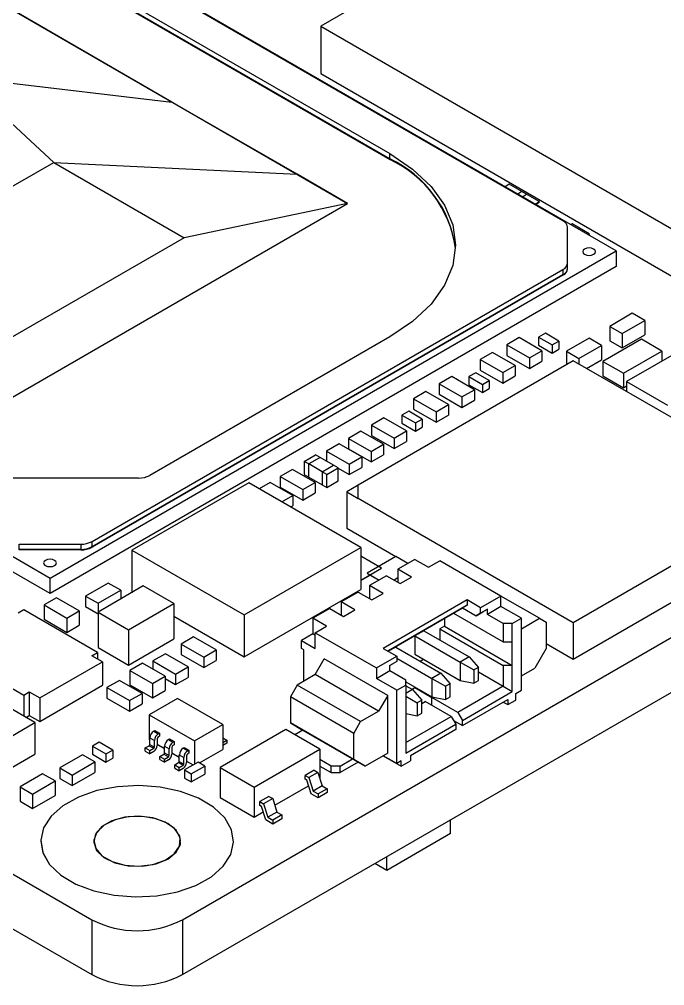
# Model space of a CAD drawing. Header units: millimetres. Extents: x 0 to 420, y 0 to 297.
# Drawn here: x 265.06 to 285.21, y 102.18 to 132.34 of the extents above; entities that cross this region are included whole.
import ezdxf

# ---------------------------------------------------------------- set-up
doc = ezdxf.new("R2010")
doc.units = ezdxf.units.MM

msp = doc.modelspace()

# ---------------------------------------------------------------- linework, layer by layer
at = {"color": 7, "linetype": 'Continuous', "lineweight": 25}
for p, q in [((283.695, 125.11), (251.521, 143.683)), ((282.028, 126.048), (252.835, 142.901)), ((254.638, 140.839), (276.624, 128.147)), ((276.624, 127.984), (254.638, 140.676)), ((254.638, 140.66), (276.624, 127.967)), ((285.781, 138.66), (274.467, 132.129)), ((269.823, 129.757), (255.283, 138.151)), ((255.283, 138.151), (275.308, 126.59)), ((210.754, 136.898), (267.323, 104.242)), ((210.754, 135.185), (267.323, 102.528)), ((233.844, 133.478), (266.017, 114.905)), ((266.017, 114.42), (233.844, 132.993)), ((274.467, 132.129), (288.609, 123.965)), ((274.467, 132.129), (274.467, 130.651)), ((274.467, 130.651), (288.609, 122.487)), ((263.273, 130.522), (266.133, 127.875)), ((263.273, 130.522), (269.823, 129.757)), ((273.728, 127.503), (269.823, 129.757)), ((259.61, 124.11), (266.133, 127.875)), ((266.133, 127.875), (270.204, 125.525)), ((266.133, 127.875), (273.728, 127.503)), ((276.624, 127.984), (276.624, 128.147)), ((276.624, 127.967), (276.624, 127.984)), ((275.308, 126.59), (273.728, 127.503)), ((280.355, 127.19), (280.223, 127.114)), ((280.894, 126.879), (280.355, 127.19)), ((280.75, 126.962), (280.618, 126.886)), ((281.289, 126.651), (280.75, 126.962)), ((280.762, 126.803), (280.894, 126.879)), ((281.157, 126.575), (281.289, 126.651)), ((281.289, 126.651), (281.289, 126.631)), ((263.681, 119.878), (275.308, 126.59)), ((275.308, 126.59), (270.204, 125.525)), ((281.175, 126.565), (281.289, 126.631)), ((282.175, 124.736), (282.175, 125.843)), ((282.313, 125.957), (282.27, 125.932)), ((282.851, 125.646), (282.313, 125.957)), ((270.204, 125.525), (263.681, 121.76)), ((282.809, 125.621), (282.851, 125.646)), ((282.827, 125.611), (282.851, 125.625)), ((282.851, 125.646), (282.851, 125.625)), ((266.017, 114.905), (283.695, 125.11)), ((270.151, 104.242), (306.213, 125.06)), ((283.695, 125.11), (283.695, 124.625)), ((283.695, 124.625), (266.017, 114.42)), ((282.175, 124.572), (282.175, 124.736)), ((282.175, 124.556), (282.175, 124.572)), ((267.33, 116.047), (282.028, 124.531)), ((282.028, 124.368), (267.33, 115.883)), ((282.028, 124.352), (267.33, 115.867)), ((282.028, 124.531), (282.028, 124.368)), ((282.028, 124.368), (282.028, 124.352)), ((270.151, 102.528), (306.213, 123.347)), ((284.195, 123.167), (283.488, 122.758)), ((284.585, 122.942), (284.195, 123.167)), ((283.488, 122.758), (283.488, 122.309)), ((283.488, 122.758), (283.877, 122.534)), ((283.877, 122.534), (284.585, 122.942)), ((284.585, 122.942), (284.585, 122.493)), ((276.624, 122.432), (269.133, 118.108)), ((281.481, 122.545), (281.269, 122.422)), ((281.905, 122.3), (281.481, 122.545)), ((283.877, 122.534), (283.877, 122.085)), ((283.877, 122.085), (284.585, 122.493)), ((280.666, 122.405), (280.277, 122.18)), ((280.277, 122.18), (280.985, 121.772)), ((280.277, 122.18), (280.277, 121.853)), ((281.374, 121.996), (280.666, 122.405)), ((281.269, 122.422), (281.269, 122.169)), ((281.269, 122.422), (281.693, 122.177)), ((281.269, 122.169), (281.693, 121.924)), ((281.693, 122.177), (281.905, 122.3)), ((281.693, 122.177), (281.693, 121.924)), ((281.905, 122.3), (281.905, 122.047)), ((282.848, 122.389), (282.141, 121.981)), ((282.53, 121.756), (283.237, 122.164)), ((283.237, 122.164), (282.848, 122.389)), ((283.237, 122.164), (283.237, 121.715)), ((284.481, 122.354), (283.279, 121.661)), ((283.488, 122.309), (283.877, 122.085)), ((285.117, 121.987), (284.481, 122.354)), ((279.833, 121.946), (279.444, 121.722)), ((280.54, 121.538), (279.833, 121.946)), ((280.277, 121.853), (280.985, 121.445)), ((280.985, 121.772), (281.374, 121.996)), ((281.374, 121.996), (281.374, 121.67)), ((281.693, 121.924), (281.905, 122.047)), ((282.141, 121.981), (282.141, 121.565)), ((282.141, 121.981), (282.53, 121.756)), ((283.915, 121.293), (285.117, 121.987)), ((285.869, 122.102), (284.018, 121.034)), ((285.117, 121.987), (285.117, 121.668)), ((282.349, 121.684), (275.631, 117.806)), ((279.444, 121.722), (279.444, 121.395)), ((279.444, 121.722), (280.151, 121.313)), ((280.151, 121.313), (280.54, 121.538)), ((280.54, 121.538), (280.54, 121.211)), ((280.985, 121.772), (280.985, 121.445)), ((280.985, 121.445), (281.374, 121.67)), ((289.42, 117.602), (282.349, 121.684)), ((282.53, 121.756), (282.53, 121.58)), ((282.766, 121.443), (283.237, 121.715)), ((283.279, 121.661), (283.279, 121.211)), ((283.279, 121.661), (283.915, 121.293)), ((279.306, 121.311), (279.094, 121.189)), ((279.73, 121.066), (279.306, 121.311)), ((279.444, 121.395), (280.151, 120.987)), ((280.151, 121.313), (280.151, 120.987)), ((283.915, 121.293), (283.915, 120.844)), ((278.558, 121.189), (278.169, 120.965)), ((278.169, 120.965), (278.876, 120.557)), ((278.169, 120.965), (278.169, 120.638)), ((279.265, 120.781), (278.558, 121.189)), ((279.094, 121.189), (279.518, 120.944)), ((279.094, 121.189), (279.094, 120.936)), ((279.094, 120.936), (279.518, 120.691)), ((279.518, 120.944), (279.73, 121.066)), ((279.518, 120.944), (279.518, 120.691)), ((279.73, 121.066), (279.73, 120.814)), ((280.151, 120.987), (280.54, 121.211)), ((283.279, 121.211), (283.915, 120.844)), ((284.018, 121.034), (285.294, 120.298)), ((284.018, 121.034), (284.018, 120.72)), ((277.75, 120.723), (277.361, 120.498)), ((278.457, 120.315), (277.75, 120.723)), ((278.169, 120.638), (278.876, 120.23)), ((278.876, 120.557), (279.265, 120.781)), ((279.265, 120.781), (279.265, 120.454)), ((279.518, 120.691), (279.73, 120.814)), ((283.915, 120.844), (284.018, 120.904)), ((277.361, 120.498), (278.068, 120.09)), ((277.361, 120.498), (277.361, 120.172)), ((278.876, 120.557), (278.876, 120.23)), ((278.876, 120.23), (279.265, 120.454)), ((277.214, 120.11), (277.001, 119.988)), ((277.638, 119.865), (277.214, 120.11)), ((277.361, 120.172), (278.068, 119.763)), ((278.068, 120.09), (278.457, 120.315)), ((278.068, 120.09), (278.068, 119.763)), ((278.457, 120.315), (278.457, 119.988)), ((276.442, 119.902), (276.053, 119.677)), ((277.149, 119.493), (276.442, 119.902)), ((277.001, 119.988), (277.001, 119.735)), ((277.001, 119.988), (277.426, 119.743)), ((277.001, 119.735), (277.426, 119.49)), ((277.426, 119.743), (277.638, 119.865)), ((277.426, 119.743), (277.426, 119.49)), ((277.638, 119.865), (277.638, 119.612)), ((278.068, 119.763), (278.457, 119.988)), ((275.724, 119.487), (275.335, 119.262)), ((276.431, 119.079), (275.724, 119.487)), ((276.053, 119.677), (276.053, 119.35)), ((276.053, 119.677), (276.76, 119.269)), ((276.76, 119.269), (277.149, 119.493)), ((277.149, 119.493), (277.149, 119.167)), ((277.426, 119.49), (277.638, 119.612)), ((275.335, 119.262), (276.042, 118.854)), ((275.335, 119.262), (275.335, 118.936)), ((276.053, 119.35), (276.76, 118.942)), ((276.76, 119.269), (276.76, 118.942)), ((276.76, 118.942), (277.149, 119.167)), ((275.041, 119.093), (274.652, 118.868)), ((274.652, 118.868), (275.359, 118.46)), ((274.652, 118.868), (274.652, 118.549)), ((275.748, 118.685), (275.041, 119.093)), ((275.335, 118.936), (276.042, 118.527)), ((276.042, 118.854), (276.431, 119.079)), ((276.042, 118.854), (276.042, 118.527)), ((276.431, 119.079), (276.431, 118.752)), ((273.952, 118.545), (274.305, 118.75)), ((274.093, 118.464), (273.952, 118.545)), ((273.952, 118.545), (273.952, 118.137)), ((274.447, 118.668), (274.093, 118.464)), ((274.447, 118.668), (274.305, 118.75)), ((274.871, 118.423), (274.447, 118.668)), ((275.359, 118.46), (275.748, 118.685)), ((275.748, 118.685), (275.748, 118.358)), ((276.042, 118.527), (276.431, 118.752)), ((273.586, 118.295), (273.197, 118.07)), ((274.294, 117.886), (273.586, 118.295)), ((274.093, 118.056), (274.093, 118.464)), ((274.517, 118.219), (274.093, 118.464)), ((274.517, 118.219), (274.871, 118.423)), ((274.659, 118.137), (274.517, 118.219)), ((274.517, 118.219), (274.517, 117.811)), ((274.659, 118.137), (275.012, 118.341)), ((275.012, 118.341), (274.871, 118.423)), ((275.012, 117.933), (275.012, 118.341)), ((275.012, 118.334), (275.359, 118.133)), ((275.359, 118.46), (275.359, 118.133)), ((275.359, 118.133), (275.748, 118.358)), ((268.78, 118.023), (263.254, 118.023)), ((273.197, 118.07), (273.197, 117.743)), ((273.197, 118.07), (273.905, 117.662)), ((273.952, 118.137), (274.093, 118.056)), ((274.093, 118.056), (274.517, 117.811)), ((274.659, 117.729), (274.659, 118.137)), ((274.659, 117.729), (275.012, 117.933)), ((272.219, 117.88), (268.573, 115.775)), ((275.722, 115.858), (272.219, 117.88)), ((272.886, 117.89), (272.543, 117.692)), ((273.593, 117.482), (272.886, 117.89)), ((273.197, 117.743), (273.905, 117.335)), ((273.905, 117.662), (274.294, 117.886)), ((273.905, 117.662), (273.905, 117.335)), ((274.294, 117.886), (274.294, 117.56)), ((274.517, 117.811), (274.659, 117.729)), ((275.631, 117.798), (275.278, 117.594)), ((275.631, 117.398), (275.631, 117.806)), ((273.25, 117.284), (273.593, 117.482)), ((273.593, 117.482), (273.593, 117.155)), ((273.905, 117.335), (274.294, 117.56)), ((275.278, 117.594), (275.278, 116.459)), ((275.278, 117.594), (275.631, 117.39)), ((275.631, 117.39), (275.631, 117.398)), ((275.631, 117.398), (282.349, 113.52)), ((282.349, 113.52), (289.42, 117.602)), ((273.533, 117.121), (273.593, 117.155)), ((275.278, 116.459), (276.812, 115.573)), ((282.349, 112.377), (289.42, 116.459)), ((265.058, 115.962), (266.977, 115.962)), ((265.058, 115.799), (265.058, 115.962)), ((266.977, 115.799), (265.058, 115.799)), ((265.058, 115.782), (265.058, 115.799)), ((266.977, 115.962), (266.977, 115.799)), ((266.977, 115.799), (266.977, 115.782)), ((267.33, 115.883), (267.33, 116.047)), ((267.33, 115.867), (267.33, 115.883)), ((272.076, 113.753), (275.722, 115.858)), ((275.722, 115.858), (275.722, 114.551)), ((266.977, 115.782), (265.058, 115.782)), ((268.573, 115.775), (272.076, 113.753)), ((268.573, 115.775), (268.573, 114.469)), ((276.368, 115.213), (275.722, 115.586)), ((276.817, 115.576), (275.919, 115.057)), ((277.191, 115.36), (276.817, 115.576)), ((275.722, 114.84), (276.368, 115.213)), ((277.408, 115.485), (276.877, 115.179)), ((277.408, 115.485), (277.832, 115.24)), ((277.832, 115.24), (278.186, 115.444)), ((280.095, 114.342), (278.186, 115.444)), ((266.017, 114.42), (266.017, 114.905)), ((275.722, 114.832), (276.009, 114.997)), ((275.919, 115.057), (276.293, 114.841)), ((276.524, 114.974), (275.994, 114.668)), ((276.009, 114.997), (276.286, 114.837)), ((276.524, 114.974), (276.948, 114.73)), ((276.877, 114.906), (276.76, 114.838)), ((277.302, 114.934), (276.877, 115.179)), ((276.877, 115.179), (276.877, 114.77)), ((276.948, 114.73), (277.302, 114.934)), ((267.834, 114.749), (267.127, 114.34)), ((268.929, 114.658), (267.514, 113.841)), ((268.223, 114.524), (267.834, 114.749)), ((269.883, 114.107), (268.929, 114.658)), ((276.418, 114.423), (275.994, 114.668)), ((275.994, 114.668), (275.994, 114.26)), ((266.223, 114.29), (265.834, 114.066)), ((266.93, 113.882), (266.223, 114.29)), ((267.127, 114.34), (267.516, 114.116)), ((267.127, 114.34), (267.127, 114.014)), ((267.516, 114.116), (268.223, 114.524)), ((268.223, 114.524), (268.223, 114.25)), ((268.573, 114.469), (268.587, 114.46)), ((272.076, 112.446), (275.722, 114.551)), ((275.64, 114.464), (275.11, 114.158)), ((275.64, 114.464), (276.064, 114.219)), ((276.064, 114.219), (276.418, 114.423)), ((280.095, 114.342), (279.458, 113.974)), ((280.095, 114.015), (280.095, 114.342)), ((281.297, 113.648), (280.095, 114.342)), ((265.834, 114.066), (265.834, 113.617)), ((265.834, 114.066), (266.541, 113.657)), ((267.127, 114.014), (267.514, 113.79)), ((267.516, 114.116), (267.516, 113.842)), ((268.469, 113.29), (269.883, 114.107)), ((269.883, 114.107), (269.883, 113.004)), ((275.534, 113.913), (275.11, 114.158)), ((275.11, 114.158), (275.11, 113.75)), ((279.034, 114.219), (276.418, 112.709)), ((279.034, 114.056), (276.559, 112.627)), ((278.893, 113.974), (279.034, 114.056)), ((279.458, 113.974), (279.034, 114.219)), ((279.034, 114.219), (279.034, 114.056)), ((280.095, 114.015), (279.671, 113.77)), ((280.731, 113.648), (280.095, 114.015)), ((265.196, 113.908), (265.023, 113.808)), ((267.497, 112.58), (265.196, 113.908)), ((266.541, 113.657), (266.93, 113.882)), ((266.93, 113.882), (266.93, 113.433)), ((267.514, 113.841), (267.514, 112.739)), ((267.514, 113.841), (268.469, 113.29)), ((269.883, 113.712), (272.076, 112.446)), ((272.076, 113.753), (272.076, 112.446)), ((274.756, 113.954), (274.226, 113.648)), ((274.756, 113.954), (275.18, 113.709)), ((275.18, 113.709), (275.534, 113.913)), ((276.559, 112.627), (278.893, 113.974)), ((278.61, 113.811), (280.165, 112.913)), ((278.893, 113.974), (279.317, 113.729)), ((279.317, 113.729), (279.529, 113.852)), ((279.458, 113.811), (279.317, 113.729)), ((279.458, 113.811), (279.458, 113.974)), ((279.671, 113.934), (279.458, 113.811)), ((279.529, 113.852), (279.671, 113.934)), ((279.671, 113.77), (279.671, 113.934)), ((280.165, 113.484), (279.671, 113.77)), ((265.834, 113.617), (266.541, 113.208)), ((266.541, 113.657), (266.541, 113.208)), ((266.541, 113.208), (266.93, 113.433)), ((274.65, 113.403), (274.226, 113.648)), ((274.226, 113.648), (274.226, 113.158)), ((274.296, 113.199), (274.65, 113.403)), ((278.327, 113.403), (278.186, 113.321)), ((278.327, 113.648), (278.327, 113.403)), ((278.327, 113.403), (280.448, 112.178)), ((280.448, 113.484), (280.165, 113.484)), ((280.165, 113.484), (280.165, 112.913)), ((280.448, 113.484), (280.731, 113.648)), ((280.448, 112.913), (280.448, 113.484)), ((280.731, 111.402), (280.731, 113.648)), ((280.731, 113.321), (281.297, 113.648)), ((281.297, 113.648), (281.509, 113.525)), ((281.509, 113.525), (281.509, 112.709)), ((282.349, 113.52), (282.349, 112.377)), ((268.469, 113.29), (268.469, 112.188)), ((274.226, 113.158), (273.872, 112.954)), ((274.226, 113.158), (274.296, 113.117)), ((274.296, 112.709), (274.296, 113.199)), ((274.296, 113.199), (276.206, 112.097)), ((277.691, 113.26), (277.408, 113.096)), ((277.408, 113.096), (277.408, 112.525)), ((277.408, 113.096), (278.822, 112.28)), ((277.691, 113.26), (279.105, 112.443)), ((278.186, 113.321), (278.186, 112.974)), ((278.186, 113.321), (280.165, 112.178)), ((268.469, 112.188), (269.883, 113.004)), ((270.497, 113.069), (270.108, 112.844)), ((270.108, 112.844), (270.815, 112.436)), ((270.108, 112.844), (270.108, 112.518)), ((271.204, 112.661), (270.497, 113.069)), ((273.872, 112.709), (273.872, 112.954)), ((273.872, 112.954), (274.296, 112.709)), ((280.165, 112.913), (280.448, 112.913)), ((280.448, 112.178), (280.448, 112.913)), ((281.509, 112.862), (282.349, 112.377)), ((262.895, 112.58), (265.196, 111.252)), ((267.324, 112.48), (267.497, 112.58)), ((267.65, 112.292), (267.324, 112.48)), ((267.497, 112.58), (267.497, 112.38)), ((267.514, 112.739), (268.469, 112.188)), ((269.617, 112.54), (269.228, 112.316)), ((270.324, 112.132), (269.617, 112.54)), ((270.108, 112.518), (270.815, 112.109)), ((270.815, 112.436), (271.204, 112.661)), ((271.204, 112.661), (271.204, 112.334)), ((273.943, 112.668), (273.872, 112.709)), ((273.943, 111.688), (273.943, 112.668)), ((276.418, 112.709), (276.842, 112.464)), ((276.807, 112.75), (276.577, 112.617)), ((276.807, 112.75), (278.221, 111.933)), ((277.408, 112.525), (278.822, 111.709)), ((281.509, 112.709), (281.155, 112.096)), ((265.547, 110.393), (262.24, 112.302)), ((265.696, 111.164), (267.65, 112.292)), ((267.65, 112.292), (267.65, 111.557)), ((268.899, 112.248), (268.51, 112.023)), ((269.606, 111.839), (268.899, 112.248)), ((269.228, 112.316), (269.935, 111.907)), ((269.228, 112.316), (269.228, 112.058)), ((270.815, 112.436), (270.815, 112.109)), ((270.815, 112.109), (271.204, 112.334)), ((274.296, 111.892), (274.579, 112.382)), ((276.559, 111.239), (274.579, 112.382)), ((276.206, 112.097), (276.842, 112.464)), ((276.842, 112.301), (276.63, 112.178)), ((276.63, 112.178), (276.701, 112.219)), ((276.63, 112.015), (276.63, 112.178)), ((276.842, 112.301), (276.701, 112.219)), ((276.842, 112.464), (276.842, 112.301)), ((276.842, 112.403), (277.938, 111.77)), ((277.567, 112.311), (277.673, 112.372)), ((279.105, 112.443), (278.822, 112.28)), ((278.822, 112.28), (278.822, 111.709)), ((278.822, 112.28), (279.246, 112.035)), ((279.105, 112.443), (279.388, 112.117)), ((280.448, 112.178), (280.165, 112.178)), ((280.165, 112.178), (280.165, 111.525)), ((280.448, 111.361), (280.448, 112.178)), ((268.51, 112.023), (269.217, 111.615)), ((268.51, 112.023), (268.51, 111.574)), ((269.935, 111.907), (270.324, 112.132)), ((269.935, 111.907), (269.935, 111.581)), ((270.324, 112.132), (270.324, 111.805)), ((274.296, 111.892), (273.731, 111.566)), ((276.276, 110.749), (274.296, 111.892)), ((276.206, 112.097), (276.206, 111.77)), ((276.206, 111.77), (276.63, 112.015)), ((276.63, 112.015), (277.125, 111.729)), ((278.221, 111.933), (277.938, 111.77)), ((278.221, 111.933), (278.504, 111.607)), ((279.388, 112.117), (279.246, 112.035)), ((279.246, 112.035), (279.246, 111.627)), ((279.388, 111.709), (279.388, 112.117)), ((279.388, 111.974), (280.165, 111.525)), ((280.731, 111.851), (281.155, 112.096)), ((268.18, 111.711), (267.791, 111.486)), ((268.888, 111.302), (268.18, 111.711)), ((268.51, 111.574), (269.217, 111.166)), ((269.217, 111.615), (269.606, 111.839)), ((269.217, 111.615), (269.217, 111.166)), ((269.606, 111.839), (269.606, 111.39)), ((269.606, 111.771), (269.935, 111.581)), ((269.935, 111.581), (270.324, 111.805)), ((276.842, 111.403), (276.206, 111.77)), ((277.125, 111.566), (277.125, 111.729)), ((277.125, 111.668), (277.938, 111.198)), ((277.143, 111.657), (277.125, 111.647)), ((277.938, 111.77), (277.938, 111.198)), ((277.938, 111.77), (278.362, 111.525)), ((278.504, 111.607), (278.362, 111.525)), ((278.504, 111.198), (278.504, 111.607)), ((278.822, 111.709), (279.246, 111.627)), ((279.246, 111.627), (279.388, 111.709)), ((265.196, 111.252), (265.37, 111.352)), ((265.37, 111.352), (265.696, 111.164)), ((265.37, 111.352), (265.37, 110.617)), ((265.696, 110.429), (267.65, 111.557)), ((267.791, 111.486), (267.791, 111.159)), ((267.791, 111.486), (268.499, 111.078)), ((268.499, 111.078), (268.888, 111.302)), ((268.888, 111.302), (268.888, 110.976)), ((269.217, 111.166), (269.606, 111.39)), ((273.731, 111.566), (273.519, 111.198)), ((275.711, 110.423), (273.731, 111.566)), ((276.842, 111.403), (277.125, 111.566)), ((276.842, 109.116), (276.842, 111.403)), ((277.125, 111.566), (277.125, 110.994)), ((277.125, 111.545), (277.337, 111.423)), ((277.337, 111.423), (277.125, 111.3)), ((277.32, 111.433), (277.408, 111.484)), ((277.337, 111.423), (277.62, 111.096)), ((277.408, 111.484), (277.408, 111.504)), ((277.408, 111.484), (277.938, 111.178)), ((278.362, 111.525), (278.362, 111.117)), ((280.165, 111.525), (278.751, 110.708)), ((278.893, 110.463), (280.448, 111.361)), ((280.165, 111.525), (280.448, 111.361)), ((280.554, 111.3), (280.731, 111.402)), ((280.554, 111.096), (280.554, 111.3)), ((265.196, 111.252), (265.196, 110.595)), ((265.696, 111.164), (265.696, 110.429)), ((267.791, 111.159), (268.499, 110.751)), ((268.499, 111.078), (268.499, 110.751)), ((268.499, 110.751), (268.888, 110.976)), ((269.996, 111.147), (269.112, 110.637)), ((271.41, 110.331), (269.996, 111.147)), ((275.499, 110.055), (273.519, 111.198)), ((273.519, 111.198), (273.519, 110.382)), ((276.559, 111.239), (276.276, 110.749)), ((276.559, 109.443), (276.559, 111.239)), ((277.125, 111.219), (277.478, 111.015)), ((277.125, 110.994), (277.125, 110.259)), ((277.62, 111.096), (277.478, 111.015)), ((277.478, 111.015), (277.478, 110.606)), ((277.62, 110.688), (277.62, 111.096)), ((277.62, 110.994), (277.726, 111.055)), ((278.539, 110.586), (277.726, 111.055)), ((277.938, 111.198), (278.362, 111.117)), ((277.938, 111.178), (277.965, 111.193)), ((278.751, 110.708), (277.938, 111.178)), ((277.938, 110.933), (277.938, 111.178)), ((278.362, 111.117), (278.504, 111.198)), ((278.893, 110.3), (280.307, 111.117)), ((280.165, 111.035), (280.307, 110.953)), ((280.307, 111.117), (280.307, 110.953)), ((280.307, 110.953), (280.554, 111.096)), ((275.711, 110.423), (276.276, 110.749)), ((277.125, 110.674), (277.478, 110.606)), ((277.478, 110.606), (277.62, 110.688)), ((278.751, 110.708), (278.893, 110.463)), ((264.165, 109.595), (265.547, 110.393)), ((265.264, 110.556), (265.37, 110.617)), ((265.37, 110.617), (265.696, 110.429)), ((265.547, 110.393), (265.547, 109.413)), ((269.112, 110.637), (269.112, 109.861)), ((269.112, 110.637), (270.526, 109.82)), ((275.499, 109.239), (273.519, 110.382)), ((273.519, 110.382), (273.872, 110.178)), ((275.499, 110.055), (275.711, 110.423)), ((277.125, 109.769), (278.539, 110.586)), ((278.539, 110.586), (278.681, 110.341)), ((278.61, 110.463), (278.893, 110.3)), ((278.893, 110.3), (278.893, 110.463)), ((269.254, 110.127), (269.289, 110.147)), ((269.254, 110.127), (269.395, 110.045)), ((269.289, 110.147), (269.43, 110.065)), ((270.526, 109.82), (271.41, 110.331)), ((273.378, 110.176), (271.328, 108.993)), ((271.41, 110.331), (271.41, 109.555)), ((274.439, 109.564), (273.378, 110.176)), ((273.908, 110.157), (273.66, 110.014)), ((273.872, 110.178), (275.852, 109.035)), ((277.125, 109.443), (278.681, 110.341)), ((277.125, 110.259), (277.125, 109.443)), ((278.681, 110.178), (277.266, 109.361)), ((278.681, 110.341), (278.681, 110.178)), ((267.551, 109.783), (267.339, 109.661)), ((267.975, 109.538), (267.551, 109.783)), ((269.112, 109.861), (269.133, 109.849)), ((269.133, 109.918), (269.275, 109.837)), ((269.133, 109.71), (269.133, 109.918)), ((269.275, 109.628), (269.275, 109.837)), ((269.36, 109.886), (269.36, 109.677)), ((269.395, 110.045), (269.43, 110.065)), ((269.43, 109.967), (269.395, 109.947)), ((269.43, 110.065), (269.43, 109.967)), ((269.713, 109.861), (269.749, 109.882)), ((269.713, 109.861), (269.855, 109.78)), ((269.749, 109.882), (269.89, 109.8)), ((269.855, 109.78), (269.89, 109.8)), ((269.89, 109.8), (269.89, 109.702)), ((270.526, 109.82), (270.526, 109.097)), ((271.41, 109.918), (271.534, 109.847)), ((271.41, 109.775), (271.534, 109.847)), ((271.534, 109.847), (271.534, 109.749)), ((275.499, 109.239), (275.499, 110.055)), ((267.339, 109.661), (267.763, 109.416)), ((267.339, 109.661), (267.339, 109.408)), ((267.763, 109.416), (267.975, 109.538)), ((267.975, 109.538), (267.975, 109.285)), ((268.988, 109.602), (269.112, 109.673)), ((268.988, 109.602), (269.13, 109.52)), ((268.988, 109.504), (268.988, 109.602)), ((268.988, 109.504), (269.13, 109.422)), ((269.112, 109.673), (269.254, 109.592)), ((269.13, 109.52), (269.254, 109.592)), ((269.13, 109.422), (269.13, 109.52)), ((269.254, 109.494), (269.13, 109.422)), ((269.133, 109.71), (269.275, 109.628)), ((269.36, 109.718), (269.593, 109.584)), ((269.593, 109.653), (269.734, 109.571)), ((269.593, 109.445), (269.593, 109.653)), ((269.734, 109.363), (269.734, 109.571)), ((269.819, 109.62), (269.819, 109.412)), ((269.89, 109.702), (269.855, 109.682)), ((270.173, 109.596), (270.208, 109.616)), ((270.173, 109.596), (270.314, 109.514)), ((270.208, 109.616), (270.35, 109.535)), ((270.314, 109.514), (270.35, 109.535)), ((270.35, 109.535), (270.35, 109.437)), ((270.682, 109.134), (271.41, 109.555)), ((271.534, 109.749), (271.41, 109.677)), ((272.388, 108.38), (274.439, 109.564)), ((274.439, 109.564), (274.439, 108.661)), ((264.165, 108.615), (265.547, 109.413)), ((267.026, 109.388), (266.318, 108.98)), ((266.708, 108.755), (267.415, 109.164)), ((267.415, 109.164), (267.026, 109.388)), ((267.339, 109.408), (267.763, 109.163)), ((267.415, 109.164), (267.415, 108.837)), ((267.763, 109.416), (267.763, 109.163)), ((267.763, 109.163), (267.975, 109.285)), ((269.448, 109.337), (269.572, 109.408)), ((269.448, 109.337), (269.589, 109.255)), ((269.448, 109.239), (269.448, 109.337)), ((269.448, 109.239), (269.589, 109.157)), ((269.572, 109.408), (269.713, 109.326)), ((269.589, 109.255), (269.713, 109.326)), ((269.589, 109.157), (269.589, 109.255)), ((269.713, 109.228), (269.589, 109.157)), ((269.593, 109.445), (269.734, 109.363)), ((269.819, 109.453), (270.053, 109.318)), ((270.053, 109.388), (270.194, 109.306)), ((270.053, 109.179), (270.053, 109.388)), ((270.053, 109.179), (270.194, 109.098)), ((270.194, 109.098), (270.194, 109.306)), ((270.279, 109.355), (270.279, 109.147)), ((270.279, 109.188), (270.481, 109.071)), ((270.35, 109.437), (270.314, 109.416)), ((274.791, 109.035), (274.439, 109.238)), ((275.074, 109.035), (275.463, 109.259)), ((275.852, 109.035), (275.499, 109.239)), ((276.559, 109.443), (275.852, 109.035)), ((276.842, 109.116), (276.418, 109.361)), ((276.418, 109.361), (276.983, 109.035)), ((276.983, 109.198), (276.842, 109.116)), ((276.983, 109.035), (277.266, 109.198)), ((276.983, 109.035), (276.983, 109.198)), ((277.266, 109.361), (277.266, 109.198)), ((266.318, 108.98), (266.318, 108.653)), ((266.318, 108.98), (266.708, 108.755)), ((269.908, 109.071), (270.031, 109.143)), ((269.908, 109.071), (270.049, 108.99)), ((269.908, 108.973), (269.908, 109.071)), ((269.908, 108.973), (270.049, 108.892)), ((270.031, 109.143), (270.173, 109.061)), ((270.049, 108.99), (270.173, 109.061)), ((270.049, 108.892), (270.049, 108.99)), ((270.173, 108.963), (270.049, 108.892)), ((270.637, 109.16), (270.212, 108.916)), ((270.212, 108.916), (270.425, 108.793)), ((270.212, 108.916), (270.212, 108.663)), ((270.425, 108.793), (270.849, 109.038)), ((270.849, 109.038), (270.637, 109.16)), ((270.849, 109.038), (270.849, 108.786)), ((271.328, 108.993), (271.328, 108.054)), ((271.328, 108.993), (272.388, 108.38)), ((274.262, 108.909), (273.979, 108.746)), ((274.262, 108.909), (274.382, 108.839)), ((274.439, 109.034), (274.791, 108.831)), ((275.074, 109.035), (274.791, 109.035)), ((274.791, 108.831), (274.791, 109.035)), ((275.64, 109.157), (275.074, 108.831)), ((275.074, 108.831), (275.074, 109.035)), ((265.786, 108.795), (265.079, 108.387)), ((265.468, 108.162), (266.176, 108.571)), ((266.176, 108.571), (265.786, 108.795)), ((266.176, 108.571), (266.176, 108.122)), ((266.318, 108.653), (266.708, 108.429)), ((266.708, 108.429), (267.415, 108.837)), ((266.708, 108.755), (266.708, 108.429)), ((270.212, 108.663), (270.425, 108.541)), ((270.425, 108.793), (270.425, 108.541)), ((270.425, 108.541), (270.849, 108.786)), ((273.979, 108.623), (273.979, 108.746)), ((273.979, 108.746), (274.1, 108.676)), ((274.031, 108.593), (273.979, 108.623)), ((274.165, 108.171), (274.031, 108.593)), ((274.382, 108.839), (274.1, 108.676)), ((274.1, 108.676), (274.233, 108.254)), ((274.382, 108.839), (274.516, 108.417)), ((274.791, 108.831), (275.074, 108.831)), ((265.079, 108.387), (265.079, 107.938)), ((265.079, 108.387), (265.468, 108.162)), ((272.388, 108.38), (272.388, 107.441)), ((273.034, 107.814), (274.086, 108.421)), ((274.516, 108.417), (274.233, 108.254)), ((274.669, 108.329), (274.386, 108.166)), ((274.516, 108.417), (274.669, 108.329)), ((274.669, 108.329), (274.669, 108.207)), ((265.468, 108.162), (265.468, 107.713)), ((265.468, 107.713), (266.176, 108.122)), ((271.328, 108.054), (272.388, 107.441)), ((272.848, 108.092), (272.565, 107.929)), ((272.968, 108.023), (272.685, 107.86)), ((272.848, 108.092), (272.968, 108.023)), ((272.968, 108.023), (273.102, 107.601)), ((274.386, 108.043), (274.165, 108.171)), ((274.233, 108.254), (274.386, 108.166)), ((274.669, 108.207), (274.386, 108.043)), ((274.386, 108.166), (274.386, 108.043)), ((265.079, 107.938), (265.468, 107.713)), ((272.565, 107.807), (272.565, 107.929)), ((272.565, 107.929), (272.685, 107.86)), ((272.617, 107.777), (272.565, 107.807)), ((272.75, 107.355), (272.617, 107.777)), ((272.685, 107.86), (272.819, 107.438)), ((272.388, 107.441), (272.671, 107.605)), ((272.972, 107.227), (272.75, 107.355)), ((273.102, 107.601), (272.819, 107.438)), ((272.819, 107.438), (272.972, 107.35)), ((273.255, 107.513), (272.972, 107.35)), ((273.255, 107.39), (272.972, 107.227)), ((273.102, 107.601), (273.255, 107.513)), ((273.255, 107.513), (273.255, 107.39)), ((278.517, 106.928), (278.517, 107.358)), ((272.972, 107.35), (272.972, 107.227)), ((278.517, 106.928), (276.527, 105.779)), ((265.727, 106.692), (265.727, 106.691)), ((267.387, 106.692), (267.387, 106.691)), ((270.087, 106.691), (270.087, 106.692)), ((271.747, 106.691), (271.747, 106.692)), ((276.527, 105.779), (276.527, 106.209)), ((276.527, 105.779), (276.154, 105.994)), ((267.323, 104.242), (267.323, 102.528)), ((270.151, 104.242), (270.151, 102.528))]:
    msp.add_line(p, q, dxfattribs=at)
at = {"color": 7, "linetype": 'Continuous', "lineweight": 25, "flags": 128}
for points in [[(276.624, 128.147), (277.337, 127.665), (277.911, 127.124), (278.331, 126.538), (278.588, 125.922), (278.674, 125.289), (278.588, 124.657), (278.331, 124.041), (277.911, 123.455), (277.337, 122.914), (276.624, 122.432)], [(282.988, 125.008), (283.031, 125.045), (283.046, 125.089), (283.031, 125.134), (282.988, 125.171), (282.923, 125.196), (282.846, 125.205), (282.77, 125.196), (282.705, 125.171), (282.662, 125.134), (282.646, 125.089), (282.662, 125.045), (282.705, 125.008), (282.77, 124.983), (282.846, 124.974), (282.923, 124.983), (282.988, 125.008)], [(266.159, 115.293), (266.202, 115.33), (266.217, 115.374), (266.202, 115.418), (266.159, 115.456), (266.094, 115.481), (266.017, 115.49), (265.941, 115.481), (265.876, 115.456), (265.832, 115.418), (265.817, 115.374), (265.832, 115.33), (265.876, 115.293), (265.941, 115.268), (266.017, 115.259), (266.094, 115.268), (266.159, 115.293)], [(268.119, 108.392), (267.479, 108.27), (266.902, 108.069), (266.417, 107.799), (266.049, 107.473), (265.815, 107.108), (265.727, 106.722), (265.791, 106.335), (266.002, 105.966), (266.351, 105.632), (266.819, 105.353), (267.383, 105.14), (268.015, 105.005), (268.684, 104.954), (269.355, 104.991), (269.995, 105.113), (270.572, 105.314), (271.056, 105.584), (271.425, 105.91), (271.659, 106.275), (271.746, 106.661), (271.683, 107.048), (271.471, 107.418), (271.123, 107.751), (270.655, 108.031), (270.091, 108.244), (269.458, 108.378), (268.79, 108.429), (268.119, 108.392)], [(269.698, 106.136), (269.958, 106.346), (270.085, 106.594), (270.067, 106.852), (269.904, 107.092), (269.615, 107.289), (269.231, 107.422), (268.793, 107.475), (268.349, 107.443), (267.947, 107.329), (267.631, 107.147), (267.434, 106.915), (267.379, 106.658), (267.471, 106.406), (267.7, 106.184), (268.041, 106.017), (268.458, 105.923), (268.905, 105.912), (269.334, 105.986), (269.698, 106.136)], [(268.46, 107.454), (268.046, 107.36), (267.707, 107.194), (267.479, 106.974), (267.388, 106.723), (267.387, 106.691)], [(268.46, 107.454), (268.046, 107.361), (267.707, 107.195), (267.479, 106.975), (267.388, 106.724), (267.443, 106.469), (267.638, 106.239), (267.952, 106.057), (268.352, 105.945), (268.793, 105.913), (269.228, 105.966), (269.609, 106.097), (269.897, 106.293), (270.058, 106.532), (270.076, 106.788), (269.95, 107.034), (269.691, 107.243), (269.33, 107.392), (268.904, 107.465), (268.46, 107.454)], [(270.087, 106.691), (270.076, 106.787), (269.95, 107.033), (269.691, 107.242), (269.33, 107.391), (268.904, 107.464), (268.46, 107.454)], [(265.727, 106.691), (265.791, 106.334), (266.002, 105.965), (266.351, 105.632), (266.819, 105.352), (267.383, 105.139), (268.015, 105.004), (268.684, 104.953), (269.355, 104.99), (269.995, 105.112), (270.572, 105.313), (271.056, 105.584), (271.425, 105.909), (271.659, 106.274), (271.746, 106.66), (271.747, 106.691)]]:
    msp.add_lwpolyline(points, dxfattribs=at)
at = {"color": 7, "linetype": 'Continuous', "lineweight": 25}
for centre, radius, start, end in [((275.099, 124.714), 3.608, 7.8663, 64.9964), ((275.097, 124.695), 3.611, 8.0334, 64.9827), ((281.924, 125.819), 0.251, 5.6938, 65.6255), ((281.924, 124.76), 0.251, 294.3759, 354.3049), ((281.924, 124.597), 0.251, 294.3759, 354.3049), ((281.924, 124.581), 0.251, 294.3759, 354.3049), ((268.794, 118.745), 0.721, 268.8556, 298.0416), ((266.991, 116.683), 0.721, 268.8566, 298.0391), ((266.991, 116.52), 0.721, 268.8566, 298.0391), ((266.991, 116.504), 0.721, 268.8566, 298.0391), ((269.394, 109.906), 0.261, 122.6057, 177.3944), ((269.536, 109.825), 0.261, 122.6057, 177.3944), ((269.436, 109.882), 0.0768, 122.606, 177.3941), ((269.854, 109.641), 0.261, 122.6057, 177.3944), ((269.995, 109.559), 0.261, 122.6057, 177.3944), ((269.087, 109.712), 0.0461, 302.6058, 357.3944), ((269.129, 109.688), 0.231, 302.6054, 357.3946), ((269.229, 109.631), 0.0461, 302.6058, 357.3944), ((269.896, 109.617), 0.0768, 122.606, 177.3941), ((270.314, 109.376), 0.261, 122.6057, 177.3944), ((270.455, 109.294), 0.261, 122.6057, 177.3944), ((269.547, 109.447), 0.0461, 302.6058, 357.3944), ((269.589, 109.423), 0.231, 302.6054, 357.3946), ((269.688, 109.365), 0.0461, 302.6058, 357.3944), ((270.007, 109.182), 0.0461, 302.6058, 357.3944), ((270.356, 109.351), 0.0768, 122.606, 177.3941), ((270.049, 109.157), 0.231, 302.6054, 357.3946), ((270.148, 109.1), 0.0461, 302.6058, 357.3944), ((268.737, 106.971), 3.074, 242.6106, 297.3894), ((268.737, 105.258), 3.074, 242.6106, 297.3894)]:
    msp.add_arc(centre, radius, start, end, dxfattribs=at)

doc.saveas('drawing.dxf')
